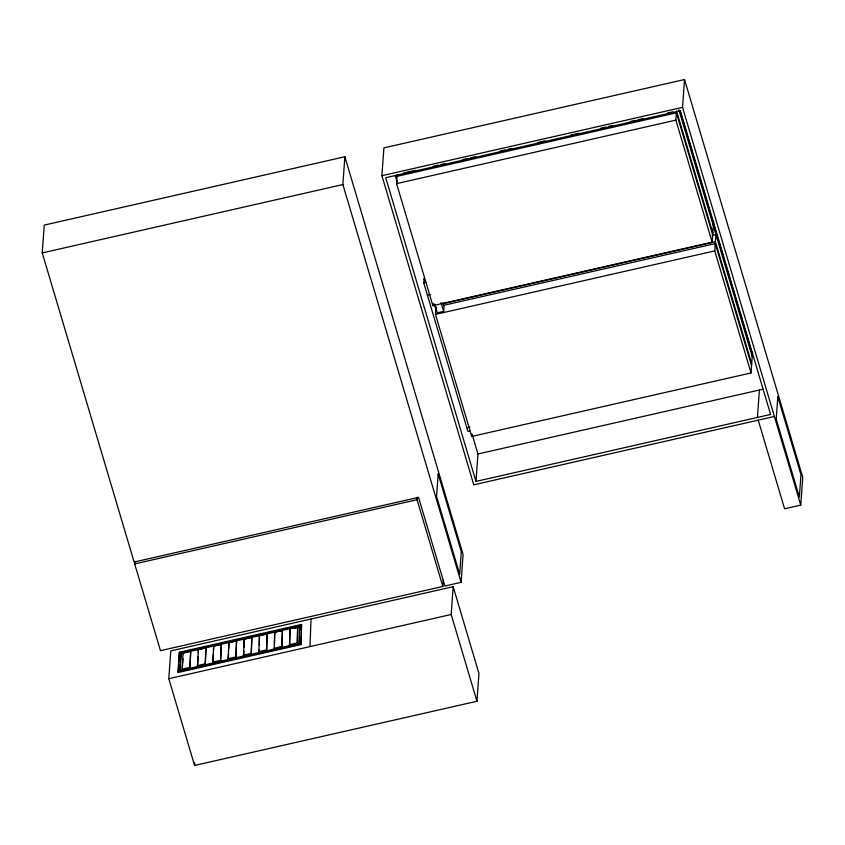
<?xml version="1.0" encoding="UTF-8"?>
<svg xmlns="http://www.w3.org/2000/svg" width="845" height="845" viewBox="0 0 845 845"><rect width="100%" height="100%" fill="white"/><g stroke="black" fill="none" stroke-linecap="round" stroke-linejoin="round"><path stroke-width="1.27" d="M297.672 627.043L297.282 643.71L297.672 627.043L290.015 628.786L289.56 645.464L290.015 628.786M299.056 643.436L299.721 625.67L181.115 652.636L179.837 670.529L299.056 643.436L299.267 644.154L299.553 636.549M299.795 630.212L299.721 625.67M301.031 644.555L301.549 624.455L179.383 652.234L177.989 671.754L178.2 672.483L301.031 644.555L301.549 624.455M309.988 646.594L311.023 619.005M282.388 630.518L281.934 647.196L282.388 630.518L274.731 632.261L274.213 648.949M267.115 633.993L266.587 650.682L267.115 633.993L259.457 635.725L258.866 652.435L258.992 649.985M274.445 644.038L274.731 632.261M251.842 637.468L251.25 654.167L251.842 637.468L244.184 639.2L243.518 655.931L243.793 651.009M259.235 645.062L259.457 635.725M236.558 640.932L235.903 657.663L236.558 640.932L228.9 642.675L228.171 659.417L228.541 653.259M243.994 647.312L244.184 639.2M221.284 644.408L220.556 661.149L221.284 644.408L213.627 646.15L212.824 662.902L213.373 654.273M228.826 648.326L228.9 642.675M206 647.883L205.208 664.635L206 647.883L198.353 649.625L197.487 666.399L198.152 656.523M213.605 650.576L213.627 646.15M190.727 651.358L189.861 668.131L190.727 651.358L183.069 653.101L182.14 669.884M198.395 652.815L198.353 649.625M42.25 252.908L44.246 225.097L344.866 156.758L463.092 554.521L461.095 582.332L444.914 586.007L418.571 497.367L134.123 562.031L42.25 252.908L342.88 184.559L344.866 156.758M443.298 580.156L442.843 586.472L160.465 650.671L134.682 563.9L134.862 561.376M168.799 678.693L170.785 650.882L453.163 586.694L478.957 673.454L476.96 701.265L194.582 765.454L168.799 678.693L451.177 614.495L453.163 586.694M178.2 672.483L178.76 664.666M178.95 662.068L179.383 652.234M180.143 669.979L181.115 652.636M182.309 667.413L182.932 658.762M194.582 765.454L194.762 762.929M774.411 416.479L473.791 484.819L381.908 175.686L383.905 147.886L684.534 79.546L802.75 477.309L800.754 505.109L784.582 508.785L758.24 420.155M713.655 221.453L712.166 242.188L432.872 305.679L396.59 183.629L397.245 174.482M469.947 430.908L467.898 431.372L423.746 282.832L424.063 278.438L424.792 280.91M442.843 586.472L417.06 499.712L417.24 497.187M432.872 305.679L433.041 303.239M752.515 352.228L751.025 372.962L471.732 436.453L435.46 314.393L435.988 307.084M434.636 304.115L437.224 312.83L443.667 311.361L444.005 306.608L442.896 302.869M471.732 436.453L471.911 434.013M475.978 481.428L385.721 177.714L680.341 110.737L770.608 414.451L475.978 481.428L477.953 453.987L472.313 435.006M712.166 242.188L675.884 120.127L676.549 110.991L712.821 233.04M800.754 505.109L682.538 107.347L684.534 79.546M751.025 372.962L714.754 250.902L716.064 232.607M757.426 417.451L759.401 390.01M381.908 175.686L682.538 107.347M403.688 173.014L415.265 170.384M433.284 166.285L438.439 165.113M441.005 164.532L444.871 163.655M462.891 159.557L468.035 158.385M470.612 157.804L475.756 156.631M500.219 151.075L505.363 149.903M507.94 149.311L511.795 148.435M537.536 142.583L545.257 140.83M571.009 134.978L578.73 133.225M600.605 128.25L605.759 127.077M608.326 126.496L612.192 125.62M630.212 121.522L635.355 120.349M637.933 119.768L643.077 118.596M667.539 113.029L672.683 111.867M397.118 176.309L676.412 112.818L712.684 234.868M396.59 183.629L675.884 120.127M423.746 282.832L425.996 282.314M427.422 295.18L430.496 294.482M712.071 235.322L715.937 234.445M442.548 303.788L715.409 241.754L751.691 363.815M443.709 305.32L715.282 243.582L751.554 365.642M435.46 314.393L714.754 250.902M466.82 427.739L469.894 427.042M477.953 453.987L762.993 389.196M134.682 563.9L417.06 499.712M181.337 653.365L299.933 626.398M295.327 628.353L297.884 627.772M181.918 669.155L189.65 667.402M197.265 665.67L204.986 663.916M212.613 662.184L220.334 660.42M227.96 658.688L235.681 656.935M243.307 655.202L251.028 653.449M258.654 651.717L266.376 649.953M274.002 648.221L281.723 646.467M289.349 644.735L297.07 642.982M177.989 671.754L300.809 643.837M679.813 110.642L752.346 354.668M678.936 109.956L752.208 356.495M441.079 302.647L443.667 311.361M434.531 304.348L436.411 310.654M395.207 175.58L397.087 181.907M342.88 184.559L461.095 582.332M451.177 614.495L476.96 701.265M183.069 653.101L183.291 653.819M438.154 473.971L436.548 496.364L459.691 574.241L461.296 551.848L438.154 473.971M777.812 396.759L776.206 419.152L799.349 497.029L800.954 474.636L777.812 396.759"/></g></svg>
